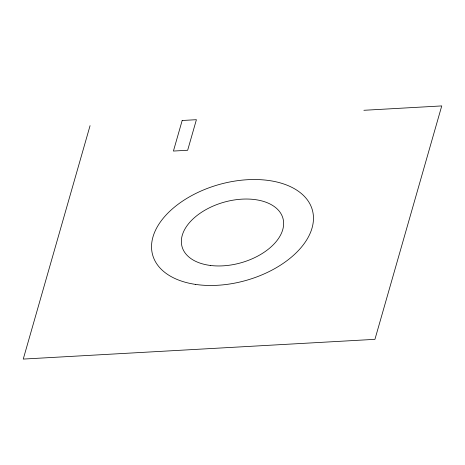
<?xml version="1.0" encoding="UTF-8"?>
<svg xmlns="http://www.w3.org/2000/svg" width="465" height="465" viewBox="0 0 465 465"><rect width="100%" height="100%" fill="white"/><g stroke="black" fill="none" stroke-linecap="round" stroke-linejoin="round"><path stroke-width="0.7" d="M90.065 125.66L23.25 359.079L374.935 339.34L441.75 105.921L363.88 110.292M182.175 120.493L173.422 151.055L187.657 150.259L196.41 119.691L182.175 120.493M210.279 265.439A52.394 31.457 -15.8 0 0 283.499 221.148A52.394 31.457 -15.8 0 0 203.722 210.912A52.394 31.457 -15.8 0 0 210.279 265.439M195.649 284.423A82.962 49.813 -15.8 0 0 313.364 215.673A82.962 49.813 -15.8 0 0 188.488 197.404A82.962 49.813 -15.8 0 0 195.649 284.423"/></g></svg>
